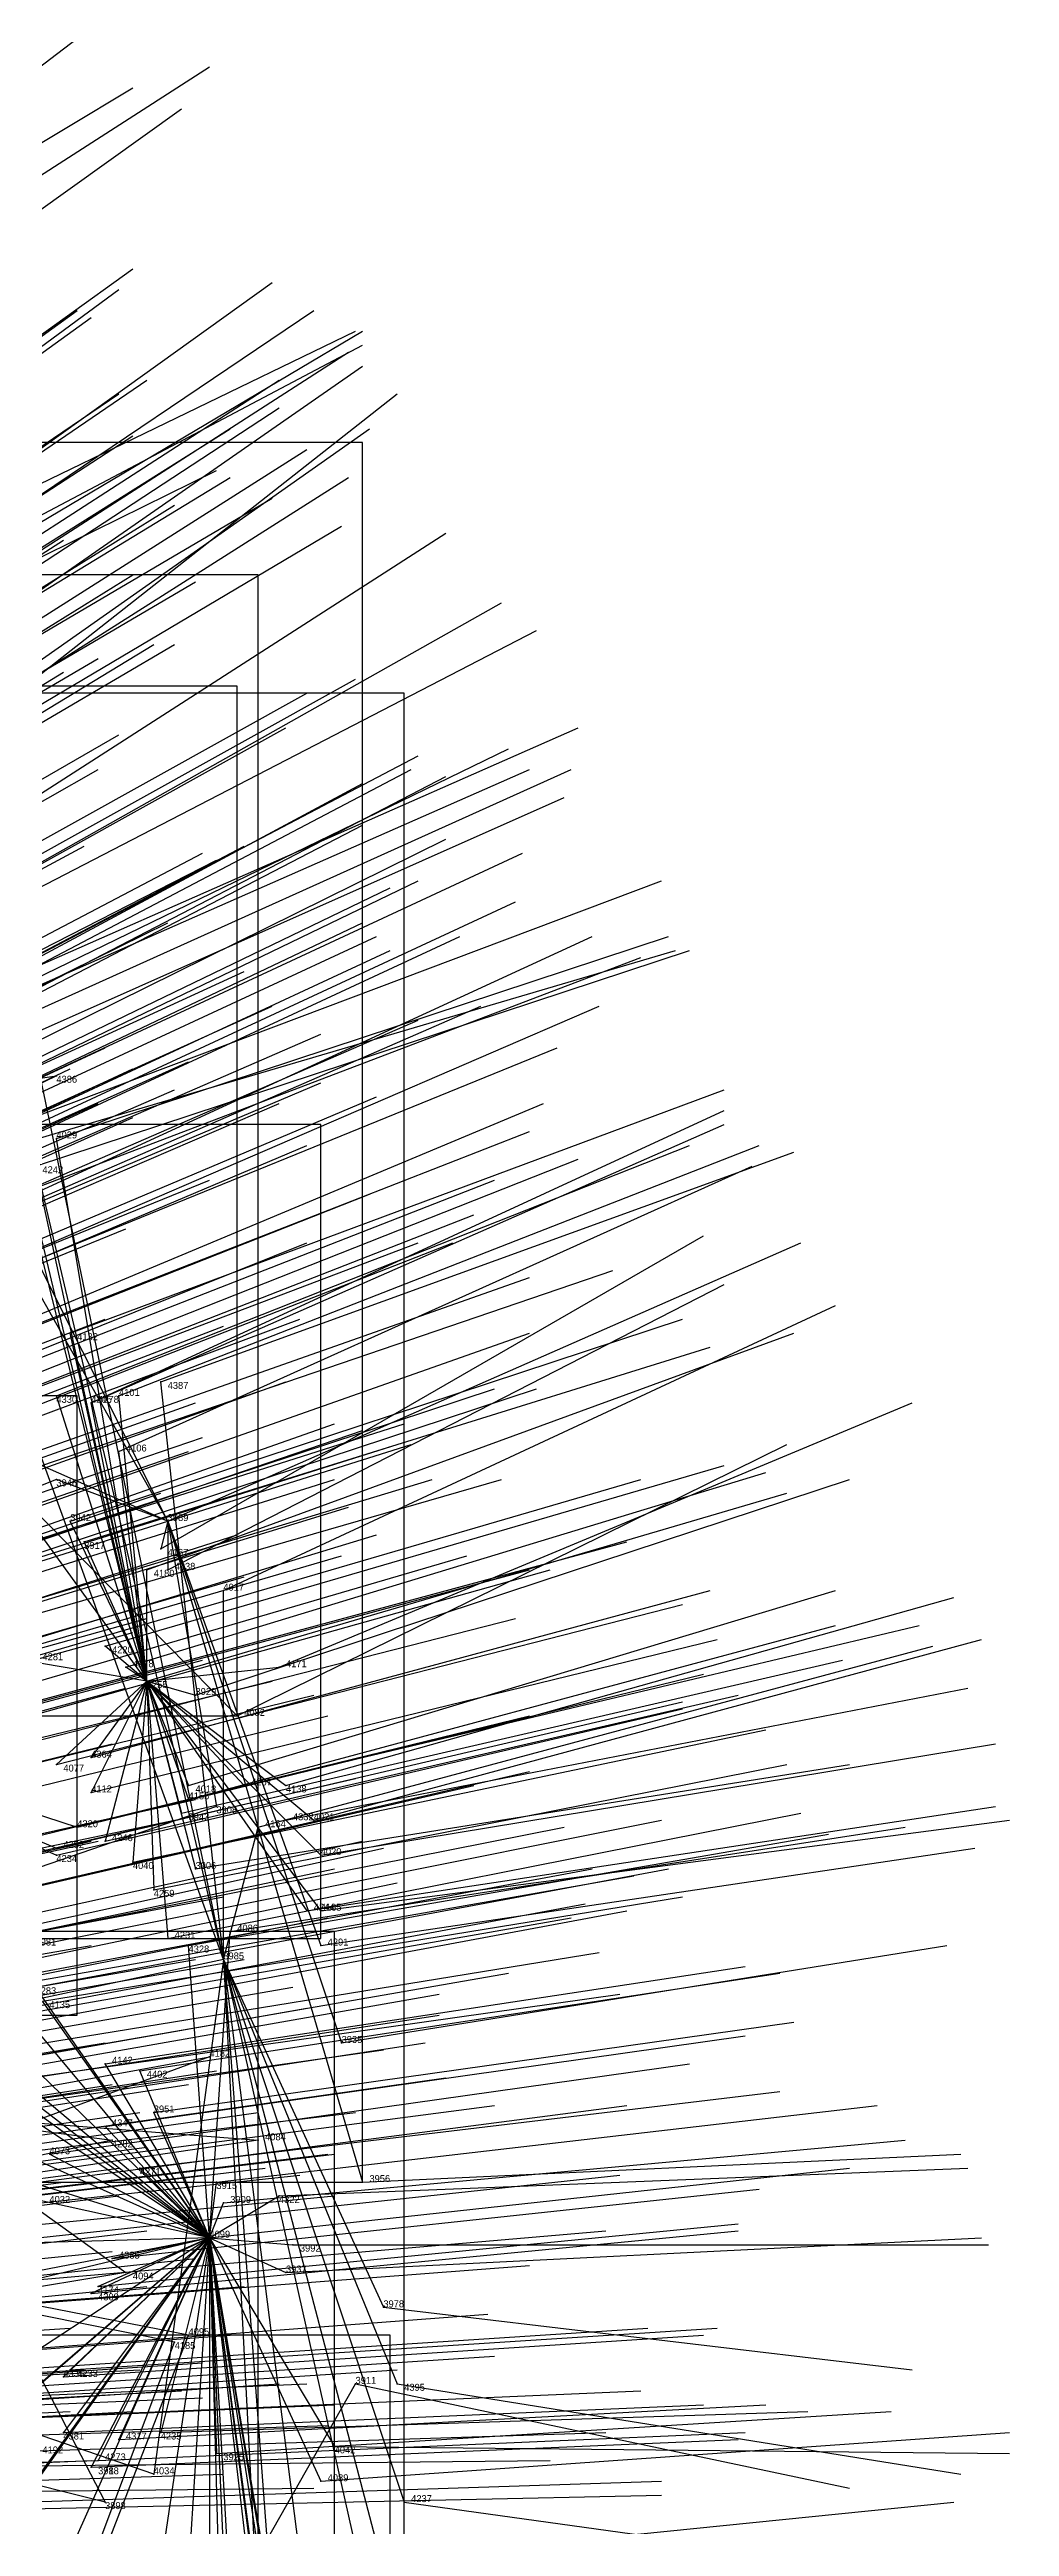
# Model space of a CAD drawing. Extents: x -0.5 to 0.59, y -0.5 to 0.59.
# Drawn here: x 0.448 to 0.586, y 0.0045 to 0.3605 of the extents above; entities that cross this region are included whole.
import ezdxf

# ---------------------------------------------------------------- set-up
doc = ezdxf.new("R2010")
doc.units = 0
for name, color, linetype in [('Clients', 3, 'CONTINUOUS'), ('Facilities', 3, 'CONTINUOUS'), ('Facilities_lines', 3, 'CONTINUOUS'), ('Min_max_boxes', 1, 'CONTINUOUS'), ('Normals', 1, 'CONTINUOUS'), ('Source_points', 5, 'CONTINUOUS'), ('Text', 3, 'CONTINUOUS')]:
    doc.layers.add(name, color=color, linetype=linetype)

msp = doc.modelspace()

# ---------------------------------------------------------------- linework, layer by layer
at = {"layer": 'Clients', "color": 5}
for p in [(0.449, 0.213, -1.25), (0.449, 0.204, -1.232), (0.451, 0.176, -1.211), (0.464, 0.169, -1.235), (0.449, 0.167, -1.196), (0.454, 0.166, -1.21), (0.454, 0.166, -1.208), (0.458, 0.167, -1.218), (0.458, 0.159, -1.213), (0.449, 0.155, -1.25), (0.451, 0.149, -1.187), (0.453, 0.146, -1.189), (0.464, 0.145, -1.25), (0.462, 0.142, -1.208), (0.465, 0.142, -1.25), (0.473, 0.139, -1.232), (0.456, 0.131, -1.186), (0.459, 0.128, -1.192), (0.481, 0.128, -1.245), (0.469, 0.124, -1.213), (0.475, 0.121, -1.25), (0.449, 0.114, -1.158), (0.454, 0.115, -1.17), (0.468, 0.111, -1.202), (0.476, 0.111, -1.222), (0.482, 0.111, -1.236), (0.454, 0.11, -1.167), (0.467, 0.107, -1.198), (0.468, 0.109, -1.201), (0.472, 0.108, -1.25), (0.452, 0.105, -1.159), (0.478, 0.105, -1.225), (0.482, 0.106, -1.235), (0.486, 0.106, -1.244), (0.449, 0.102, -1.152), (0.449, 0.101, -1.15), (0.456, 0.103, -1.169), (0.46, 0.1, -1.176), (0.487, 0.101, -1.243), (0.469, 0.099, -1.197), (0.463, 0.096, -1.181), (0.485, 0.093, -1.235), (0.487, 0.093, -1.24), (0.465, 0.089, -1.184), (0.474, 0.09, -1.208), (0.468, 0.088, -1.189), (0.487, 0.088, -1.25), (0.471, 0.072, -1.25), (0.49, 0.074, -1.25), (0.456, 0.071, -1.154), (0.461, 0.07, -1.166), (0.456, 0.062, -1.151), (0.463, 0.064, -1.167), (0.457, 0.06, -1.25), (0.478, 0.06, -1.25), (0.461, 0.056, -1.16), (0.472, 0.054, -1.187), (0.493, 0.054, -1.241), (0.473, 0.051, -1.19), (0.481, 0.052, -1.209), (0.457, 0.043, -1.149), (0.483, 0.045, -1.214), (0.459, 0.041, -1.25), (0.482, 0.041, -1.209), (0.454, 0.038, -1.14), (0.455, 0.039, -1.141), (0.496, 0.036, -1.242), (0.466, 0.031, -1.25), (0.468, 0.032, -1.25), (0.45, 0.026, -1.126), (0.451, 0.027, -1.131), (0.492, 0.025, -1.25), (0.498, 0.025, -1.248), (0.45, 0.018, -1.125), (0.464, 0.018, -1.161), (0.458, 0.017, -1.146), (0.472, 0.015, -1.181), (0.489, 0.016, -1.222), (0.454, 0.013, -1.136), (0.454, 0.013, -1.136), (0.455, 0.014, -1.139), (0.463, 0.012, -1.25), (0.487, 0.011, -1.219), (0.456, 0.008, -1.25), (0.499, 0.008, -1.25)]:
    msp.add_point(p, dxfattribs=at)
at = {"layer": 'Facilities', "color": 3}
for p in [(0.465, 0.149, -1.221), (0.462, 0.126, -1.196), (0.473, 0.086, -1.25), (0.471, 0.046, -1.183)]:
    msp.add_point(p, dxfattribs=at)
at = {"layer": 'Facilities_lines', "color": 3}
for p, q in [((0.465, 0.149, -1.221), (0.387, 0.304, -1.231)), ((0.473, 0.086, -1.25), (0.407, 0.268, -1.25)), ((0.465, 0.149, -1.221), (0.4, 0.264, -1.25)), ((0.473, 0.086, -1.25), (0.44, 0.226, -1.236)), ((0.473, 0.086, -1.25), (0.444, 0.226, -1.245)), ((0.392, 0.205, -1.25), (0.449, 0.213, -1.25)), ((0.392, 0.205, -1.25), (0.475, 0.121, -1.25)), ((0.462, 0.126, -1.196), (0.443, 0.206, -1.22)), ((0.462, 0.126, -1.196), (0.443, 0.203, -1.218)), ((0.462, 0.126, -1.196), (0.449, 0.204, -1.232)), ((0.462, 0.126, -1.196), (0.446, 0.2, -1.222)), ((0.462, 0.126, -1.196), (0.451, 0.176, -1.211)), ((0.473, 0.086, -1.25), (0.464, 0.169, -1.235)), ((0.462, 0.126, -1.196), (0.449, 0.167, -1.196)), ((0.462, 0.126, -1.196), (0.454, 0.166, -1.21)), ((0.462, 0.126, -1.196), (0.454, 0.166, -1.208)), ((0.462, 0.126, -1.196), (0.458, 0.167, -1.218)), ((0.465, 0.149, -1.221), (0.44, 0.16, -1.25)), ((0.462, 0.126, -1.196), (0.458, 0.159, -1.213)), ((0.462, 0.126, -1.196), (0.441, 0.155, -1.168)), ((0.465, 0.149, -1.221), (0.449, 0.155, -1.25)), ((0.462, 0.126, -1.196), (0.451, 0.149, -1.187)), ((0.462, 0.126, -1.196), (0.453, 0.146, -1.189)), ((0.465, 0.149, -1.221), (0.464, 0.145, -1.25)), ((0.465, 0.149, -1.221), (0.472, 0.108, -1.25)), ((0.465, 0.149, -1.221), (0.49, 0.074, -1.25)), ((0.465, 0.149, -1.221), (0.493, 0.054, -1.241)), ((0.465, 0.149, -1.221), (0.465, 0.142, -1.25)), ((0.465, 0.149, -1.221), (0.487, 0.088, -1.25)), ((0.462, 0.126, -1.196), (0.462, 0.142, -1.208)), ((0.473, 0.086, -1.25), (0.473, 0.139, -1.232)), ((0.462, 0.126, -1.196), (0.444, 0.129, -1.156)), ((0.462, 0.126, -1.196), (0.456, 0.131, -1.186)), ((0.462, 0.126, -1.196), (0.449, 0.114, -1.158)), ((0.462, 0.126, -1.196), (0.454, 0.11, -1.167)), ((0.462, 0.126, -1.196), (0.454, 0.115, -1.17)), ((0.462, 0.126, -1.196), (0.456, 0.103, -1.169)), ((0.462, 0.126, -1.196), (0.459, 0.128, -1.192)), ((0.462, 0.126, -1.196), (0.46, 0.1, -1.176)), ((0.462, 0.126, -1.196), (0.481, 0.128, -1.245)), ((0.462, 0.126, -1.196), (0.476, 0.111, -1.222)), ((0.462, 0.126, -1.196), (0.469, 0.099, -1.197)), ((0.462, 0.126, -1.196), (0.467, 0.107, -1.198)), ((0.462, 0.126, -1.196), (0.486, 0.106, -1.244)), ((0.462, 0.126, -1.196), (0.482, 0.111, -1.236)), ((0.462, 0.126, -1.196), (0.469, 0.124, -1.213)), ((0.462, 0.126, -1.196), (0.468, 0.111, -1.202)), ((0.462, 0.126, -1.196), (0.487, 0.101, -1.243)), ((0.462, 0.126, -1.196), (0.487, 0.093, -1.24)), ((0.462, 0.126, -1.196), (0.465, 0.089, -1.184)), ((0.462, 0.126, -1.196), (0.485, 0.093, -1.235)), ((0.462, 0.126, -1.196), (0.468, 0.109, -1.201)), ((0.462, 0.126, -1.196), (0.463, 0.096, -1.181)), ((0.462, 0.126, -1.196), (0.482, 0.106, -1.235)), ((0.406, 0.12, -1.058), (0.449, 0.101, -1.15)), ((0.406, 0.12, -1.058), (0.449, 0.102, -1.152)), ((0.406, 0.12, -1.058), (0.452, 0.105, -1.159)), ((0.473, 0.086, -1.25), (0.478, 0.105, -1.225)), ((0.471, 0.046, -1.183), (0.474, 0.09, -1.208)), ((0.473, 0.086, -1.25), (0.463, 0.012, -1.25)), ((0.471, 0.046, -1.183), (0.468, 0.088, -1.189)), ((0.473, 0.086, -1.25), (0.482, -0.085, -1.25)), ((0.473, 0.086, -1.25), (0.487, -0.1, -1.244)), ((0.473, 0.086, -1.25), (0.494, -0.078, -1.25)), ((0.473, 0.086, -1.25), (0.493, -0.003, -1.234)), ((0.473, 0.086, -1.25), (0.499, -0.013, -1.249)), ((0.473, 0.086, -1.25), (0.496, 0.036, -1.242)), ((0.473, 0.086, -1.25), (0.499, 0.008, -1.25)), ((0.473, 0.086, -1.25), (0.498, 0.025, -1.248)), ((0.471, 0.046, -1.183), (0.441, 0.082, -1.121)), ((0.471, 0.046, -1.183), (0.446, 0.082, -1.133)), ((0.471, 0.046, -1.183), (0.447, 0.08, -1.136)), ((0.471, 0.046, -1.183), (0.432, 0.076, -1.096)), ((0.471, 0.046, -1.183), (0.434, 0.077, -1.101)), ((0.471, 0.046, -1.183), (0.44, 0.076, -1.115)), ((0.427, 0.064, -1.25), (0.471, 0.072, -1.25)), ((0.471, 0.046, -1.183), (0.435, 0.072, -1.103)), ((0.471, 0.046, -1.183), (0.422, 0.068, -1.069)), ((0.471, 0.046, -1.183), (0.438, 0.068, -1.109)), ((0.471, 0.046, -1.183), (0.456, 0.071, -1.154)), ((0.471, 0.046, -1.183), (0.461, 0.07, -1.166)), ((0.471, 0.046, -1.183), (0.413, 0.064, -1.044)), ((0.427, 0.064, -1.25), (0.456, 0.008, -1.25)), ((0.427, 0.064, -1.25), (0.478, 0.06, -1.25)), ((0.427, 0.064, -1.25), (0.459, 0.041, -1.25)), ((0.427, 0.064, -1.25), (0.457, 0.06, -1.25)), ((0.471, 0.046, -1.183), (0.456, 0.062, -1.151)), ((0.471, 0.046, -1.183), (0.463, 0.064, -1.167)), ((0.471, 0.046, -1.183), (0.448, 0.058, -1.129)), ((0.471, 0.046, -1.183), (0.461, 0.056, -1.16)), ((0.471, 0.046, -1.183), (0.472, 0.054, -1.187)), ((0.471, 0.046, -1.183), (0.439, 0.053, -1.105)), ((0.471, 0.046, -1.183), (0.481, 0.052, -1.209)), ((0.471, 0.046, -1.183), (0.473, 0.051, -1.19)), ((0.471, 0.046, -1.183), (0.425, 0.035, -1.066)), ((0.471, 0.046, -1.183), (0.435, 0.015, -1.088)), ((0.471, 0.046, -1.183), (0.435, 0.039, -1.093)), ((0.471, 0.046, -1.183), (0.437, 0.045, -1.099)), ((0.471, 0.046, -1.183), (0.441, 0.02, -1.103)), ((0.471, 0.046, -1.183), (0.442, 0.027, -1.106)), ((0.471, 0.046, -1.183), (0.443, 0.007, -1.108)), ((0.471, 0.046, -1.183), (0.444, 0.008, -1.109)), ((0.471, 0.046, -1.183), (0.45, 0.026, -1.126)), ((0.471, 0.046, -1.183), (0.45, 0.018, -1.125)), ((0.471, 0.046, -1.183), (0.451, 0.001, -1.127)), ((0.471, 0.046, -1.183), (0.451, 0.027, -1.131)), ((0.471, 0.046, -1.183), (0.454, 0.013, -1.136)), ((0.471, 0.046, -1.183), (0.454, 0.013, -1.136)), ((0.471, 0.046, -1.183), (0.454, 0.038, -1.14)), ((0.471, 0.046, -1.183), (0.455, 0.039, -1.141)), ((0.471, 0.046, -1.183), (0.455, 0.014, -1.139)), ((0.471, 0.046, -1.183), (0.457, 0.043, -1.149)), ((0.471, 0.046, -1.183), (0.458, 0.017, -1.146)), ((0.471, 0.046, -1.183), (0.463, -0.008, -1.157)), ((0.471, 0.046, -1.183), (0.464, 0.018, -1.161)), ((0.471, 0.046, -1.183), (0.468, -0.002, -1.169)), ((0.471, 0.046, -1.183), (0.482, -0.038, -1.209)), ((0.471, 0.046, -1.183), (0.488, -0.063, -1.23)), ((0.471, 0.046, -1.183), (0.475, -0.045, -1.192)), ((0.471, 0.046, -1.183), (0.473, -0.027, -1.186)), ((0.471, 0.046, -1.183), (0.487, -0.048, -1.224)), ((0.471, 0.046, -1.183), (0.471, -0.01, -1.179)), ((0.471, 0.046, -1.183), (0.478, -0.013, -1.195)), ((0.471, 0.046, -1.183), (0.479, -0.002, -1.199)), ((0.471, 0.046, -1.183), (0.478, -0.006, -1.196)), ((0.471, 0.046, -1.183), (0.474, -0.007, -1.184)), ((0.471, 0.046, -1.183), (0.482, 0.041, -1.209)), ((0.471, 0.046, -1.183), (0.483, 0.045, -1.214)), ((0.471, 0.046, -1.183), (0.487, 0.011, -1.219)), ((0.471, 0.046, -1.183), (0.472, 0.015, -1.181)), ((0.471, 0.046, -1.183), (0.489, 0.016, -1.222)), ((0.408, -0.123, -1.25), (0.468, 0.032, -1.25)), ((0.408, -0.123, -1.25), (0.466, 0.031, -1.25)), ((0.408, -0.123, -1.25), (0.492, 0.025, -1.25))]:
    msp.add_line(p, q, dxfattribs=at)
at = {"layer": 'Min_max_boxes', "color": 1}
for p, q in [((0.493, 0.304, -1.25), (0.387, 0.304, -1.25)), ((0.493, 0.304, -1.221), (0.387, 0.304, -1.221)), ((0.493, 0.054, -1.25), (0.493, 0.304, -1.25)), ((0.493, 0.054, -1.221), (0.493, 0.304, -1.221)), ((0.493, 0.304, -1.25), (0.493, 0.304, -1.221)), ((0.478, 0.285, -1.25), (0.309, 0.285, -1.25)), ((0.478, 0.285, -1.25), (0.309, 0.285, -1.25)), ((0.478, -0.116, -1.25), (0.478, 0.285, -1.25)), ((0.478, -0.116, -1.25), (0.478, 0.285, -1.25)), ((0.478, 0.285, -1.25), (0.478, 0.285, -1.25)), ((0.475, 0.269, -1.25), (0.293, 0.269, -1.25)), ((0.475, 0.269, -1.25), (0.293, 0.269, -1.25)), ((0.499, 0.268, -1.25), (0.407, 0.268, -1.25)), ((0.499, 0.268, -1.225), (0.407, 0.268, -1.225)), ((0.475, 0.121, -1.25), (0.475, 0.269, -1.25)), ((0.475, 0.121, -1.25), (0.475, 0.269, -1.25)), ((0.475, 0.269, -1.25), (0.475, 0.269, -1.25)), ((0.499, -0.1, -1.25), (0.499, 0.268, -1.25)), ((0.499, -0.1, -1.225), (0.499, 0.268, -1.225)), ((0.499, 0.268, -1.25), (0.499, 0.268, -1.225)), ((0.487, 0.206, -1.245), (0.441, 0.206, -1.245)), ((0.487, 0.206, -1.156), (0.441, 0.206, -1.156)), ((0.487, 0.089, -1.245), (0.487, 0.206, -1.245)), ((0.487, 0.089, -1.156), (0.487, 0.206, -1.156)), ((0.487, 0.206, -1.245), (0.487, 0.206, -1.156)), ((0.452, 0.167, -1.171), (0.35, 0.167, -1.171)), ((0.452, 0.167, -0.911), (0.35, 0.167, -0.911)), ((0.452, 0.078, -1.171), (0.452, 0.167, -1.171)), ((0.452, 0.078, -0.911), (0.452, 0.167, -0.911)), ((0.452, 0.167, -1.171), (0.452, 0.167, -0.911)), ((0.293, 0.121, -1.25), (0.475, 0.121, -1.25)), ((0.293, 0.121, -1.25), (0.475, 0.121, -1.25)), ((0.475, 0.121, -1.25), (0.475, 0.121, -1.25)), ((0.489, 0.09, -1.23), (0.413, 0.09, -1.23)), ((0.489, 0.09, -1.044), (0.413, 0.09, -1.044)), ((0.441, 0.089, -1.245), (0.487, 0.089, -1.245)), ((0.441, 0.089, -1.156), (0.487, 0.089, -1.156)), ((0.487, 0.089, -1.245), (0.487, 0.089, -1.156)), ((0.489, -0.063, -1.23), (0.489, 0.09, -1.23)), ((0.489, -0.063, -1.044), (0.489, 0.09, -1.044)), ((0.489, 0.09, -1.23), (0.489, 0.09, -1.044)), ((0.35, 0.078, -1.171), (0.452, 0.078, -1.171)), ((0.35, 0.078, -0.911), (0.452, 0.078, -0.911)), ((0.452, 0.078, -1.171), (0.452, 0.078, -0.911)), ((0.387, 0.054, -1.25), (0.493, 0.054, -1.25)), ((0.387, 0.054, -1.221), (0.493, 0.054, -1.221)), ((0.493, 0.054, -1.25), (0.493, 0.054, -1.221)), ((0.497, 0.032, -1.25), (0.283, 0.032, -1.25)), ((0.497, 0.032, -1.25), (0.283, 0.032, -1.25)), ((0.497, -0.244, -1.25), (0.497, 0.032, -1.25)), ((0.497, -0.244, -1.25), (0.497, 0.032, -1.25)), ((0.497, 0.032, -1.25), (0.497, 0.032, -1.25))]:
    msp.add_line(p, q, dxfattribs=at)
at = {"layer": 'Normals', "color": 1}
for p, q in [((0.381, 0.308, -1.226), (0.461, 0.369, -1.227)), ((0.387, 0.304, -1.231), (0.471, 0.358, -1.243)), ((0.39, 0.313, -1.25), (0.46, 0.355, -1.307)), ((0.386, 0.294, -1.213), (0.467, 0.352, -1.207)), ((0.385, 0.275, -1.183), (0.46, 0.329, -1.146)), ((0.383, 0.271, -1.173), (0.458, 0.326, -1.136)), ((0.399, 0.269, -1.203), (0.48, 0.327, -1.197)), ((0.377, 0.269, -1.158), (0.452, 0.323, -1.12)), ((0.378, 0.267, -1.158), (0.454, 0.322, -1.121)), ((0.403, 0.267, -1.209), (0.486, 0.323, -1.209)), ((0.403, 0.277, -1.222), (0.492, 0.32, -1.234)), ((0.406, 0.272, -1.221), (0.493, 0.318, -1.234)), ((0.407, 0.269, -1.22), (0.493, 0.32, -1.229)), ((0.407, 0.263, -1.211), (0.491, 0.317, -1.207)), ((0.411, 0.258, -1.214), (0.493, 0.315, -1.208)), ((0.381, 0.259, -1.151), (0.458, 0.311, -1.114)), ((0.381, 0.259, -1.152), (0.458, 0.311, -1.115)), ((0.386, 0.261, -1.163), (0.462, 0.313, -1.126)), ((0.399, 0.26, -1.192), (0.481, 0.313, -1.167)), ((0.419, 0.249, -1.219), (0.498, 0.311, -1.219)), ((0.4, 0.256, -1.188), (0.481, 0.309, -1.161)), ((0.383, 0.255, -1.149), (0.46, 0.305, -1.112)), ((0.396, 0.257, -1.179), (0.474, 0.306, -1.142)), ((0.403, 0.251, -1.188), (0.485, 0.303, -1.16)), ((0.413, 0.249, -1.205), (0.494, 0.306, -1.193)), ((0.407, 0.268, -1.25), (0.472, 0.3, -1.319)), ((0.395, 0.251, -1.171), (0.474, 0.299, -1.133)), ((0.4, 0.249, -1.178), (0.48, 0.296, -1.141)), ((0.409, 0.247, -1.194), (0.491, 0.299, -1.174)), ((0.387, 0.246, -1.146), (0.466, 0.295, -1.109)), ((0.409, 0.244, -1.192), (0.49, 0.292, -1.158)), ((0.372, 0.24, -1.106), (0.45, 0.29, -1.069)), ((0.421, 0.237, -1.208), (0.505, 0.291, -1.196)), ((0.381, 0.236, -1.121), (0.46, 0.285, -1.084)), ((0.389, 0.237, -1.137), (0.469, 0.284, -1.1)), ((0.426, 0.232, -1.213), (0.513, 0.281, -1.208)), ((0.384, 0.227, -1.115), (0.463, 0.275, -1.077)), ((0.386, 0.228, -1.12), (0.466, 0.275, -1.083)), ((0.429, 0.231, -1.217), (0.518, 0.277, -1.214)), ((0.371, 0.223, -1.082), (0.45, 0.271, -1.044)), ((0.375, 0.226, -1.094), (0.455, 0.273, -1.057)), ((0.404, 0.223, -1.153), (0.485, 0.268, -1.116)), ((0.411, 0.225, -1.172), (0.492, 0.27, -1.135)), ((0.378, 0.216, -1.088), (0.458, 0.262, -1.05)), ((0.401, 0.218, -1.141), (0.482, 0.263, -1.104)), ((0.44, 0.226, -1.236), (0.524, 0.263, -1.275)), ((0.444, 0.226, -1.245), (0.514, 0.26, -1.307)), ((0.374, 0.211, -1.074), (0.455, 0.257, -1.037)), ((0.418, 0.214, -1.173), (0.5, 0.257, -1.136)), ((0.419, 0.216, -1.179), (0.501, 0.259, -1.142)), ((0.432, 0.216, -1.208), (0.523, 0.257, -1.199)), ((0.442, 0.224, -1.238), (0.517, 0.257, -1.295)), ((0.411, 0.211, -1.155), (0.493, 0.255, -1.118)), ((0.422, 0.213, -1.182), (0.505, 0.256, -1.145)), ((0.432, 0.213, -1.204), (0.522, 0.253, -1.188)), ((0.371, 0.202, -1.056), (0.453, 0.246, -1.019)), ((0.394, 0.203, -1.108), (0.476, 0.246, -1.071)), ((0.41, 0.206, -1.148), (0.493, 0.249, -1.111)), ((0.422, 0.206, -1.173), (0.505, 0.247, -1.136)), ((0.388, 0.202, -1.093), (0.47, 0.245, -1.055)), ((0.39, 0.202, -1.097), (0.472, 0.244, -1.06)), ((0.43, 0.205, -1.191), (0.516, 0.245, -1.159)), ((0.414, 0.2, -1.148), (0.497, 0.24, -1.111)), ((0.418, 0.201, -1.159), (0.501, 0.241, -1.121)), ((0.443, 0.206, -1.22), (0.536, 0.241, -1.23)), ((0.382, 0.194, -1.071), (0.465, 0.235, -1.033)), ((0.409, 0.195, -1.133), (0.493, 0.235, -1.095)), ((0.431, 0.199, -1.187), (0.515, 0.238, -1.15)), ((0.411, 0.194, -1.135), (0.495, 0.233, -1.098)), ((0.423, 0.194, -1.164), (0.507, 0.233, -1.126)), ((0.437, 0.192, -1.194), (0.526, 0.233, -1.172)), ((0.449, 0.204, -1.232), (0.537, 0.233, -1.269)), ((0.391, 0.189, -1.087), (0.476, 0.228, -1.049)), ((0.413, 0.192, -1.139), (0.497, 0.231, -1.102)), ((0.441, 0.195, -1.204), (0.533, 0.23, -1.19)), ((0.443, 0.203, -1.218), (0.538, 0.231, -1.229)), ((0.446, 0.2, -1.222), (0.54, 0.231, -1.237)), ((0.396, 0.185, -1.091), (0.48, 0.223, -1.054)), ((0.416, 0.184, -1.137), (0.501, 0.221, -1.1)), ((0.425, 0.186, -1.16), (0.51, 0.223, -1.123)), ((0.439, 0.185, -1.19), (0.527, 0.223, -1.161)), ((0.402, 0.182, -1.103), (0.487, 0.219, -1.065)), ((0.367, 0.174, -1.016), (0.451, 0.214, -0.979)), ((0.372, 0.178, -1.031), (0.456, 0.217, -0.993)), ((0.376, 0.175, -1.036), (0.46, 0.214, -0.999)), ((0.383, 0.177, -1.055), (0.468, 0.215, -1.018)), ((0.435, 0.182, -1.179), (0.521, 0.217, -1.142)), ((0.381, 0.174, -1.046), (0.466, 0.211, -1.01)), ((0.449, 0.213, -1.25), (0.387, 0.183, -1.177)), ((0.402, 0.176, -1.096), (0.487, 0.212, -1.059)), ((0.451, 0.176, -1.211), (0.545, 0.211, -1.215)), ((0.371, 0.171, -1.021), (0.455, 0.209, -0.984)), ((0.375, 0.169, -1.028), (0.46, 0.207, -0.991)), ((0.395, 0.172, -1.078), (0.481, 0.209, -1.04)), ((0.41, 0.174, -1.113), (0.495, 0.21, -1.075)), ((0.433, 0.173, -1.167), (0.519, 0.209, -1.13)), ((0.454, 0.166, -1.21), (0.545, 0.208, -1.214)), ((0.4, 0.167, -1.083), (0.485, 0.203, -1.046)), ((0.43, 0.171, -1.157), (0.517, 0.205, -1.12)), ((0.449, 0.167, -1.196), (0.54, 0.203, -1.18)), ((0.454, 0.166, -1.208), (0.545, 0.206, -1.212)), ((0.458, 0.167, -1.218), (0.55, 0.203, -1.227)), ((0.438, 0.167, -1.171), (0.524, 0.201, -1.134)), ((0.458, 0.159, -1.213), (0.549, 0.2, -1.216)), ((0.464, 0.169, -1.235), (0.555, 0.202, -1.262)), ((0.385, 0.163, -1.045), (0.471, 0.198, -1.008)), ((0.408, 0.162, -1.097), (0.494, 0.196, -1.059)), ((0.425, 0.164, -1.139), (0.512, 0.198, -1.102)), ((0.422, 0.159, -1.128), (0.509, 0.193, -1.091)), ((0.373, 0.156, -1.011), (0.459, 0.191, -0.973)), ((0.398, 0.154, -1.067), (0.485, 0.189, -1.031)), ((0.414, 0.156, -1.106), (0.501, 0.189, -1.068)), ((0.419, 0.155, -1.118), (0.506, 0.189, -1.081)), ((0.464, 0.145, -1.25), (0.542, 0.19, -1.293)), ((0.465, 0.149, -1.221), (0.556, 0.189, -1.232)), ((0.429, 0.153, -1.14), (0.517, 0.184, -1.103)), ((0.441, 0.155, -1.168), (0.529, 0.185, -1.131)), ((0.465, 0.142, -1.25), (0.545, 0.183, -1.293)), ((0.37, 0.145, -0.993), (0.456, 0.178, -0.955)), ((0.398, 0.146, -1.059), (0.484, 0.178, -1.022)), ((0.451, 0.149, -1.187), (0.539, 0.178, -1.15)), ((0.473, 0.139, -1.232), (0.561, 0.18, -1.255)), ((0.387, 0.144, -1.032), (0.473, 0.177, -0.994)), ((0.429, 0.145, -1.133), (0.517, 0.176, -1.096)), ((0.462, 0.142, -1.208), (0.555, 0.176, -1.198)), ((0.453, 0.146, -1.189), (0.543, 0.174, -1.156)), ((0.395, 0.138, -1.045), (0.482, 0.169, -1.008)), ((0.424, 0.139, -1.116), (0.512, 0.168, -1.079)), ((0.43, 0.139, -1.13), (0.518, 0.168, -1.093)), ((0.382, 0.135, -1.012), (0.469, 0.166, -0.974)), ((0.481, 0.128, -1.245), (0.572, 0.166, -1.263)), ((0.382, 0.131, -1.01), (0.47, 0.161, -0.972)), ((0.401, 0.132, -1.056), (0.489, 0.163, -1.019)), ((0.405, 0.132, -1.066), (0.493, 0.162, -1.029)), ((0.411, 0.135, -1.08), (0.499, 0.163, -1.043)), ((0.381, 0.129, -1.004), (0.468, 0.159, -0.966)), ((0.409, 0.132, -1.075), (0.498, 0.16, -1.038)), ((0.411, 0.132, -1.081), (0.5, 0.16, -1.043)), ((0.456, 0.131, -1.186), (0.545, 0.157, -1.149)), ((0.475, 0.121, -1.25), (0.554, 0.16, -1.299)), ((0.449, 0.155, -1.25), (0.396, 0.134, -1.167)), ((0.4, 0.127, -1.049), (0.489, 0.155, -1.012)), ((0.414, 0.128, -1.083), (0.503, 0.155, -1.047)), ((0.423, 0.129, -1.106), (0.513, 0.155, -1.069)), ((0.444, 0.129, -1.156), (0.533, 0.155, -1.118)), ((0.459, 0.128, -1.192), (0.551, 0.156, -1.164)), ((0.469, 0.124, -1.213), (0.563, 0.155, -1.197)), ((0.376, 0.123, -0.99), (0.464, 0.153, -0.952)), ((0.403, 0.124, -1.053), (0.491, 0.151, -1.015)), ((0.462, 0.126, -1.196), (0.554, 0.153, -1.168)), ((0.387, 0.119, -1.011), (0.475, 0.147, -0.973)), ((0.406, 0.12, -1.058), (0.495, 0.147, -1.021)), ((0.442, 0.122, -1.145), (0.531, 0.146, -1.108)), ((0.401, 0.118, -1.045), (0.49, 0.144, -1.008)), ((0.419, 0.118, -1.089), (0.508, 0.144, -1.052)), ((0.387, 0.115, -1.009), (0.476, 0.141, -0.972)), ((0.428, 0.118, -1.109), (0.517, 0.142, -1.071)), ((0.431, 0.117, -1.116), (0.52, 0.142, -1.078)), ((0.454, 0.115, -1.17), (0.543, 0.139, -1.133)), ((0.468, 0.111, -1.202), (0.561, 0.139, -1.18)), ((0.449, 0.114, -1.158), (0.539, 0.137, -1.12)), ((0.482, 0.111, -1.236), (0.578, 0.138, -1.238)), ((0.37, 0.108, -0.965), (0.46, 0.133, -0.927)), ((0.372, 0.11, -0.971), (0.462, 0.135, -0.933)), ((0.425, 0.112, -1.099), (0.515, 0.135, -1.062)), ((0.454, 0.11, -1.167), (0.544, 0.132, -1.13)), ((0.468, 0.109, -1.201), (0.561, 0.134, -1.175)), ((0.476, 0.111, -1.222), (0.573, 0.134, -1.213)), ((0.486, 0.106, -1.244), (0.582, 0.132, -1.254)), ((0.38, 0.105, -0.986), (0.47, 0.129, -0.949)), ((0.467, 0.107, -1.198), (0.562, 0.129, -1.175)), ((0.478, 0.105, -1.225), (0.575, 0.131, -1.218)), ((0.37, 0.101, -0.958), (0.459, 0.125, -0.921)), ((0.39, 0.104, -1.008), (0.48, 0.126, -0.971)), ((0.452, 0.105, -1.159), (0.542, 0.127, -1.122)), ((0.482, 0.106, -1.235), (0.58, 0.125, -1.236)), ((0.396, 0.102, -1.021), (0.486, 0.124, -0.984)), ((0.449, 0.102, -1.152), (0.539, 0.123, -1.114)), ((0.449, 0.101, -1.15), (0.539, 0.122, -1.113)), ((0.456, 0.103, -1.169), (0.547, 0.124, -1.132)), ((0.398, 0.099, -1.026), (0.488, 0.121, -0.989)), ((0.427, 0.099, -1.096), (0.517, 0.121, -1.058)), ((0.46, 0.1, -1.176), (0.551, 0.119, -1.139)), ((0.367, 0.095, -0.949), (0.457, 0.117, -0.911)), ((0.463, 0.096, -1.181), (0.554, 0.114, -1.144)), ((0.469, 0.099, -1.197), (0.563, 0.114, -1.168)), ((0.487, 0.101, -1.243), (0.584, 0.117, -1.258)), ((0.401, 0.091, -1.029), (0.492, 0.112, -0.992)), ((0.418, 0.09, -1.07), (0.509, 0.111, -1.033)), ((0.426, 0.092, -1.09), (0.517, 0.113, -1.053)), ((0.37, 0.087, -0.949), (0.46, 0.107, -0.911)), ((0.379, 0.089, -0.972), (0.469, 0.109, -0.935)), ((0.472, 0.108, -1.25), (0.411, 0.087, -1.174)), ((0.465, 0.089, -1.184), (0.556, 0.107, -1.146)), ((0.485, 0.093, -1.235), (0.584, 0.108, -1.239)), ((0.375, 0.087, -0.963), (0.466, 0.106, -0.926)), ((0.431, 0.087, -1.1), (0.522, 0.105, -1.062)), ((0.446, 0.088, -1.135), (0.536, 0.106, -1.098)), ((0.468, 0.088, -1.189), (0.56, 0.104, -1.156)), ((0.474, 0.09, -1.208), (0.571, 0.105, -1.187)), ((0.487, 0.093, -1.24), (0.586, 0.106, -1.248)), ((0.363, 0.083, -0.932), (0.454, 0.103, -0.895)), ((0.364, 0.083, -0.934), (0.455, 0.103, -0.896)), ((0.402, 0.083, -1.027), (0.493, 0.103, -0.991)), ((0.405, 0.082, -1.032), (0.496, 0.102, -0.995)), ((0.487, 0.088, -1.25), (0.581, 0.102, -1.281)), ((0.398, 0.08, -1.015), (0.489, 0.099, -0.978)), ((0.407, 0.078, -1.036), (0.498, 0.097, -0.999)), ((0.435, 0.082, -1.108), (0.526, 0.099, -1.07)), ((0.441, 0.082, -1.121), (0.532, 0.098, -1.083)), ((0.446, 0.082, -1.133), (0.537, 0.099, -1.095)), ((0.371, 0.076, -0.946), (0.462, 0.093, -0.908)), ((0.382, 0.078, -0.975), (0.473, 0.095, -0.938)), ((0.434, 0.077, -1.101), (0.525, 0.094, -1.064)), ((0.44, 0.076, -1.115), (0.531, 0.093, -1.078)), ((0.447, 0.08, -1.136), (0.539, 0.095, -1.098)), ((0.397, 0.074, -1.01), (0.488, 0.092, -0.972)), ((0.432, 0.076, -1.096), (0.523, 0.092, -1.059)), ((0.362, 0.072, -0.923), (0.454, 0.088, -0.886)), ((0.377, 0.07, -0.959), (0.469, 0.086, -0.922)), ((0.385, 0.07, -0.978), (0.476, 0.086, -0.941)), ((0.473, 0.086, -1.25), (0.431, 0.077, -1.16)), ((0.435, 0.072, -1.103), (0.527, 0.087, -1.066)), ((0.49, 0.074, -1.25), (0.577, 0.088, -1.297)), ((0.391, 0.066, -0.992), (0.483, 0.082, -0.954)), ((0.422, 0.068, -1.069), (0.514, 0.084, -1.032)), ((0.456, 0.071, -1.154), (0.548, 0.085, -1.117)), ((0.461, 0.07, -1.166), (0.553, 0.084, -1.129)), ((0.394, 0.063, -0.997), (0.485, 0.079, -0.959)), ((0.413, 0.065, -1.044), (0.504, 0.081, -1.007)), ((0.438, 0.068, -1.109), (0.53, 0.081, -1.071)), ((0.413, 0.064, -1.044), (0.504, 0.078, -1.006)), ((0.456, 0.062, -1.151), (0.548, 0.075, -1.114)), ((0.463, 0.064, -1.167), (0.555, 0.077, -1.131)), ((0.364, 0.059, -0.922), (0.456, 0.074, -0.884)), ((0.404, 0.06, -1.021), (0.496, 0.073, -0.984)), ((0.41, 0.06, -1.036), (0.502, 0.074, -1)), ((0.471, 0.072, -1.25), (0.433, 0.058, -1.158)), ((0.365, 0.054, -0.924), (0.457, 0.068, -0.887)), ((0.376, 0.054, -0.949), (0.468, 0.068, -0.912)), ((0.38, 0.056, -0.96), (0.472, 0.07, -0.923)), ((0.413, 0.056, -1.041), (0.505, 0.069, -1.004)), ((0.448, 0.058, -1.129), (0.54, 0.071, -1.091)), ((0.42, 0.053, -1.059), (0.512, 0.065, -1.022)), ((0.439, 0.053, -1.105), (0.531, 0.065, -1.068)), ((0.461, 0.056, -1.16), (0.553, 0.067, -1.123)), ((0.472, 0.054, -1.187), (0.567, 0.065, -1.16)), ((0.369, 0.051, -0.932), (0.461, 0.064, -0.895)), ((0.386, 0.051, -0.973), (0.478, 0.064, -0.936)), ((0.4, 0.053, -1.009), (0.492, 0.064, -0.972)), ((0.37, 0.047, -0.931), (0.462, 0.059, -0.895)), ((0.396, 0.047, -0.997), (0.488, 0.058, -0.96)), ((0.397, 0.047, -0.998), (0.489, 0.058, -0.962)), ((0.478, 0.06, -1.25), (0.43, 0.053, -1.163)), ((0.457, 0.06, -1.25), (0.438, 0.056, -1.152)), ((0.473, 0.051, -1.19), (0.571, 0.06, -1.17)), ((0.493, 0.054, -1.241), (0.579, 0.058, -1.293)), ((0.358, 0.042, -0.902), (0.45, 0.054, -0.864)), ((0.366, 0.044, -0.923), (0.458, 0.056, -0.885)), ((0.378, 0.044, -0.951), (0.47, 0.055, -0.914)), ((0.387, 0.045, -0.974), (0.479, 0.056, -0.937)), ((0.391, 0.045, -0.984), (0.484, 0.055, -0.947)), ((0.437, 0.045, -1.099), (0.53, 0.055, -1.062)), ((0.471, 0.046, -1.183), (0.563, 0.056, -1.146)), ((0.481, 0.052, -1.209), (0.58, 0.056, -1.194)), ((0.366, 0.041, -0.921), (0.458, 0.052, -0.884)), ((0.396, 0.043, -0.996), (0.489, 0.052, -0.959)), ((0.457, 0.043, -1.149), (0.55, 0.053, -1.112)), ((0.37, 0.036, -0.929), (0.462, 0.047, -0.892)), ((0.435, 0.039, -1.093), (0.528, 0.047, -1.055)), ((0.454, 0.038, -1.14), (0.547, 0.047, -1.103)), ((0.455, 0.039, -1.141), (0.547, 0.048, -1.105)), ((0.364, 0.035, -0.915), (0.457, 0.044, -0.878)), ((0.376, 0.033, -0.944), (0.469, 0.043, -0.907)), ((0.482, 0.041, -1.209), (0.582, 0.046, -1.204)), ((0.483, 0.045, -1.214), (0.583, 0.045, -1.208)), ((0.425, 0.035, -1.066), (0.517, 0.042, -1.029)), ((0.459, 0.041, -1.25), (0.435, 0.037, -1.153)), ((0.37, 0.03, -0.927), (0.462, 0.039, -0.89)), ((0.384, 0.032, -0.962), (0.476, 0.039, -0.925)), ((0.466, 0.031, -1.25), (0.431, 0.038, -1.157)), ((0.468, 0.032, -1.25), (0.432, 0.039, -1.157)), ((0.496, 0.036, -1.242), (0.572, 0.027, -1.306)), ((0.359, 0.027, -0.899), (0.451, 0.033, -0.861)), ((0.418, 0.028, -1.047), (0.511, 0.035, -1.01)), ((0.442, 0.027, -1.106), (0.534, 0.033, -1.069)), ((0.451, 0.027, -1.131), (0.544, 0.033, -1.092)), ((0.381, 0.025, -0.955), (0.474, 0.032, -0.918)), ((0.42, 0.023, -1.051), (0.512, 0.029, -1.014)), ((0.45, 0.026, -1.126), (0.542, 0.032, -1.088)), ((0.36, 0.022, -0.902), (0.453, 0.027, -0.865)), ((0.368, 0.022, -0.921), (0.461, 0.027, -0.884)), ((0.378, 0.022, -0.946), (0.47, 0.028, -0.909)), ((0.388, 0.019, -0.971), (0.481, 0.025, -0.934)), ((0.392, 0.021, -0.981), (0.485, 0.025, -0.944)), ((0.405, 0.021, -1.013), (0.498, 0.027, -0.977)), ((0.492, 0.025, -1.25), (0.563, 0.01, -1.318)), ((0.498, 0.025, -1.248), (0.579, 0.012, -1.305)), ((0.374, 0.019, -0.936), (0.467, 0.024, -0.899)), ((0.377, 0.019, -0.945), (0.47, 0.023, -0.907)), ((0.396, 0.018, -0.992), (0.489, 0.022, -0.955)), ((0.463, 0.012, -1.25), (0.428, 0.024, -1.157)), ((0.441, 0.02, -1.103), (0.533, 0.024, -1.065)), ((0.45, 0.018, -1.125), (0.542, 0.022, -1.088)), ((0.458, 0.017, -1.146), (0.551, 0.022, -1.108)), ((0.358, 0.017, -0.896), (0.451, 0.021, -0.858)), ((0.367, 0.016, -0.919), (0.46, 0.021, -0.882)), ((0.395, 0.016, -0.989), (0.488, 0.019, -0.952)), ((0.435, 0.015, -1.088), (0.528, 0.018, -1.05)), ((0.455, 0.014, -1.139), (0.548, 0.018, -1.101)), ((0.464, 0.018, -1.161), (0.557, 0.021, -1.124)), ((0.472, 0.015, -1.181), (0.569, 0.021, -1.155)), ((0.487, 0.011, -1.219), (0.586, 0.018, -1.235)), ((0.456, 0.008, -1.25), (0.428, 0.015, -1.154)), ((0.454, 0.013, -1.136), (0.547, 0.017, -1.099)), ((0.454, 0.013, -1.136), (0.547, 0.017, -1.099)), ((0.489, 0.016, -1.222), (0.586, 0.015, -1.243)), ((0.361, 0.01, -0.904), (0.454, 0.014, -0.867)), ((0.362, 0.011, -0.906), (0.455, 0.014, -0.869)), ((0.38, 0.009, -0.951), (0.473, 0.012, -0.914)), ((0.427, 0.013, -1.069), (0.52, 0.014, -1.031)), ((0.444, 0.008, -1.109), (0.536, 0.011, -1.071)), ((0.393, 0.009, -0.983), (0.486, 0.01, -0.946)), ((0.443, 0.007, -1.108), (0.536, 0.009, -1.07)), ((0.479, -0.002, -1.199), (0.578, 0.008, -1.188)), ((0.499, 0.008, -1.25), (0.578, -0.003, -1.31))]:
    msp.add_line(p, q, dxfattribs=at)
at = {"layer": 'Source_points', "color": 5}
for p in [(0.449, 0.213, -1.25), (0.449, 0.204, -1.232), (0.451, 0.176, -1.211), (0.464, 0.169, -1.235), (0.449, 0.167, -1.196), (0.454, 0.166, -1.21), (0.454, 0.166, -1.208), (0.458, 0.167, -1.218), (0.458, 0.159, -1.213), (0.449, 0.155, -1.25), (0.451, 0.149, -1.187), (0.453, 0.146, -1.189), (0.465, 0.149, -1.221), (0.464, 0.145, -1.25), (0.462, 0.142, -1.208), (0.465, 0.142, -1.25), (0.473, 0.139, -1.232), (0.456, 0.131, -1.186), (0.459, 0.128, -1.192), (0.462, 0.126, -1.196), (0.481, 0.128, -1.245), (0.469, 0.124, -1.213), (0.475, 0.121, -1.25), (0.449, 0.114, -1.158), (0.454, 0.115, -1.17), (0.468, 0.111, -1.202), (0.476, 0.111, -1.222), (0.482, 0.111, -1.236), (0.454, 0.11, -1.167), (0.467, 0.107, -1.198), (0.468, 0.109, -1.201), (0.472, 0.108, -1.25), (0.452, 0.105, -1.159), (0.478, 0.105, -1.225), (0.482, 0.106, -1.235), (0.486, 0.106, -1.244), (0.449, 0.102, -1.152), (0.449, 0.101, -1.15), (0.456, 0.103, -1.169), (0.46, 0.1, -1.176), (0.487, 0.101, -1.243), (0.469, 0.099, -1.197), (0.463, 0.096, -1.181), (0.485, 0.093, -1.235), (0.487, 0.093, -1.24), (0.465, 0.089, -1.184), (0.474, 0.09, -1.208), (0.468, 0.088, -1.189), (0.473, 0.086, -1.25), (0.487, 0.088, -1.25), (0.471, 0.072, -1.25), (0.49, 0.074, -1.25), (0.456, 0.071, -1.154), (0.461, 0.07, -1.166), (0.456, 0.062, -1.151), (0.463, 0.064, -1.167), (0.457, 0.06, -1.25), (0.478, 0.06, -1.25), (0.461, 0.056, -1.16), (0.472, 0.054, -1.187), (0.493, 0.054, -1.241), (0.473, 0.051, -1.19), (0.481, 0.052, -1.209), (0.457, 0.043, -1.149), (0.471, 0.046, -1.183), (0.483, 0.045, -1.214), (0.459, 0.041, -1.25), (0.482, 0.041, -1.209), (0.454, 0.038, -1.14), (0.455, 0.039, -1.141), (0.496, 0.036, -1.242), (0.466, 0.031, -1.25), (0.468, 0.032, -1.25), (0.45, 0.026, -1.126), (0.451, 0.027, -1.131), (0.492, 0.025, -1.25), (0.498, 0.025, -1.248), (0.45, 0.018, -1.125), (0.464, 0.018, -1.161), (0.458, 0.017, -1.146), (0.472, 0.015, -1.181), (0.489, 0.016, -1.222), (0.454, 0.013, -1.136), (0.454, 0.013, -1.136), (0.455, 0.014, -1.139), (0.463, 0.012, -1.25), (0.487, 0.011, -1.219), (0.456, 0.008, -1.25), (0.499, 0.008, -1.25)]:
    msp.add_point(p, dxfattribs=at)

# ---------------------------------------------------------------- texts
at = {"layer": 'Text', "color": 3}
for s, p in [('4386', (0.449, 0.212, -1.25)), ('4029', (0.449, 0.204, -1.232)), ('4242', (0.447, 0.199, -1.222)), ('4132', (0.452, 0.175, -1.211)), ('4101', (0.458, 0.167, -1.218)), ('4387', (0.465, 0.168, -1.235)), ('4330', (0.449, 0.166, -1.196)), ('4205', (0.454, 0.166, -1.208)), ('4078', (0.455, 0.166, -1.21)), ('4106', (0.459, 0.159, -1.213)), ('3946', (0.449, 0.154, -1.25)), ('3942', (0.451, 0.149, -1.187)), ('3989', (0.465, 0.149, -1.221)), ('3917', (0.453, 0.145, -1.189)), ('4167', (0.465, 0.144, -1.25)), ('4038', (0.466, 0.142, -1.25)), ('4180', (0.463, 0.141, -1.208)), ('4017', (0.473, 0.139, -1.232)), ('4281', (0.447, 0.129, -1.25)), ('4220', (0.457, 0.13, -1.186)), ('4278', (0.46, 0.128, -1.192)), ('4171', (0.482, 0.128, -1.245)), ('4255', (0.462, 0.125, -1.196)), ('3929', (0.469, 0.124, -1.213)), ('4082', (0.476, 0.121, -1.25)), ('4077', (0.45, 0.113, -1.158)), ('4364', (0.454, 0.115, -1.17)), ('4112', (0.454, 0.11, -1.167)), ('4018', (0.469, 0.11, -1.202)), ('4207', (0.477, 0.111, -1.222)), ('4138', (0.482, 0.11, -1.236)), ('4155', (0.468, 0.109, -1.201)), ('3943', (0.468, 0.106, -1.198)), ('3908', (0.472, 0.107, -1.25)), ('4332', (0.483, 0.106, -1.235)), ('4021', (0.486, 0.106, -1.244)), ('4320', (0.452, 0.105, -1.159)), ('4246', (0.457, 0.103, -1.169)), ('4164', (0.479, 0.105, -1.225)), ('4234', (0.449, 0.1, -1.15)), ('4252', (0.45, 0.102, -1.152)), ('4040', (0.46, 0.099, -1.176)), ('3906', (0.469, 0.099, -1.197)), ('4020', (0.487, 0.101, -1.243)), ('4259', (0.463, 0.095, -1.181)), ('4244', (0.486, 0.093, -1.235)), ('4165', (0.487, 0.093, -1.24)), ('3981', (0.446, 0.088, -1.135)), ('4231', (0.466, 0.089, -1.184)), ('4086', (0.475, 0.09, -1.208)), ('4291', (0.488, 0.088, -1.25)), ('4328', (0.468, 0.087, -1.189)), ('3985', (0.473, 0.086, -1.25)), ('4283', (0.446, 0.081, -1.133)), ('4135', (0.448, 0.079, -1.136)), ('3935', (0.49, 0.074, -1.25)), ('4142', (0.457, 0.071, -1.154)), ('4182', (0.471, 0.072, -1.25)), ('4402', (0.462, 0.069, -1.166)), ('3951', (0.463, 0.064, -1.167)), ('4347', (0.457, 0.062, -1.151)), ('4084', (0.479, 0.06, -1.25)), ('4073', (0.448, 0.058, -1.129)), ('4282', (0.457, 0.059, -1.25)), ('4271', (0.461, 0.055, -1.16)), ('3915', (0.472, 0.053, -1.187)), ('3956', (0.494, 0.054, -1.241)), ('4032', (0.448, 0.051, -1.25)), ('3909', (0.474, 0.051, -1.19)), ('4322', (0.481, 0.051, -1.209)), ('4099', (0.471, 0.046, -1.183)), ('4385', (0.458, 0.043, -1.149)), ('3992', (0.484, 0.044, -1.214)), ('4094', (0.46, 0.04, -1.25)), ('3937', (0.482, 0.041, -1.209)), ('4174', (0.455, 0.038, -1.141)), ('4309', (0.455, 0.037, -1.14)), ('3978', (0.496, 0.036, -1.242)), ('4095', (0.468, 0.032, -1.25)), ('4185', (0.466, 0.03, -1.25)), ('4335', (0.45, 0.026, -1.126)), ('4233', (0.452, 0.026, -1.131)), ('3911', (0.492, 0.025, -1.25)), ('4395', (0.499, 0.024, -1.248)), ('4381', (0.45, 0.017, -1.125)), ('4317', (0.459, 0.017, -1.146)), ('4235', (0.464, 0.017, -1.161)), ('4192', (0.447, 0.015, -1.25)), ('4273', (0.456, 0.014, -1.139)), ('3925', (0.473, 0.014, -1.181)), ('4042', (0.489, 0.015, -1.222)), ('3918', (0.455, 0.012, -1.136)), ('3988', (0.455, 0.012, -1.136)), ('4034', (0.463, 0.012, -1.25)), ('4089', (0.488, 0.011, -1.219)), ('3898', (0.456, 0.007, -1.25)), ('4237', (0.5, 0.008, -1.25))]:
    msp.add_text(s, height=0.001, dxfattribs=at).set_placement(p)

doc.saveas('drawing.dxf')
